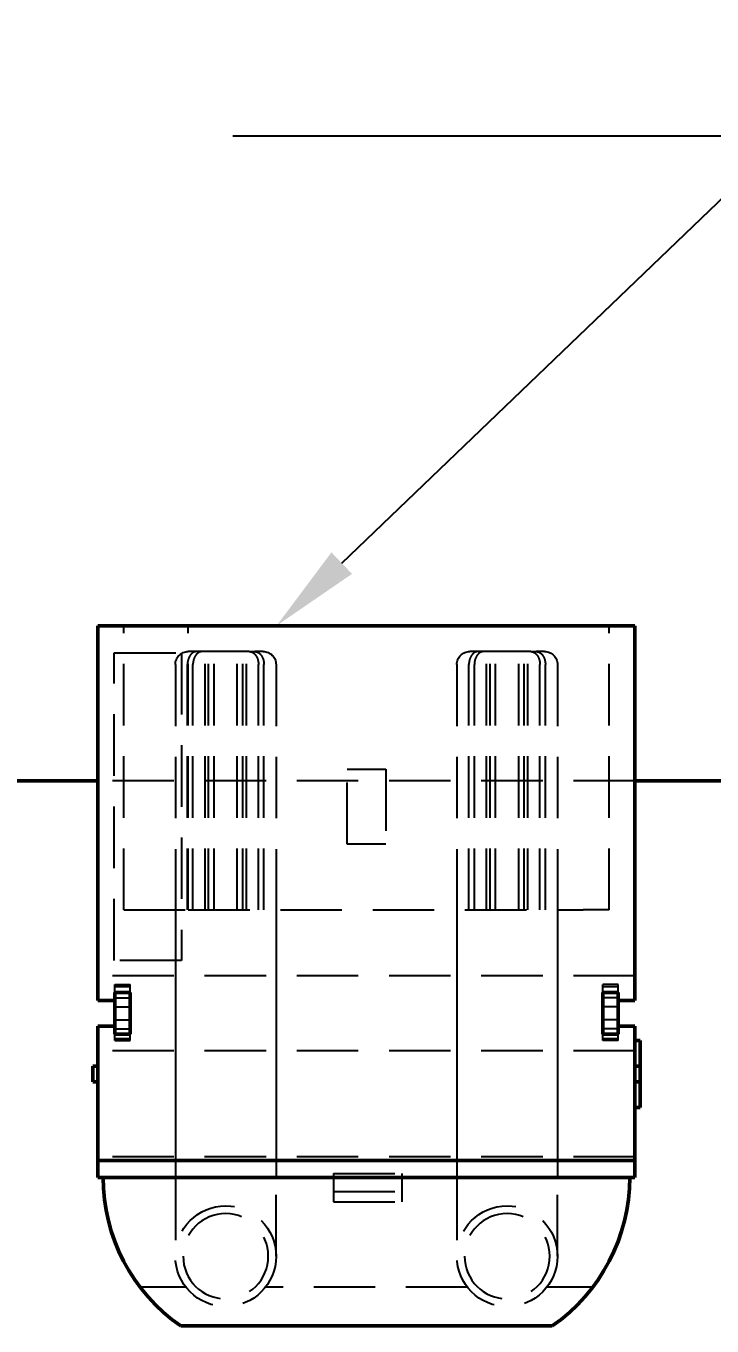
# Model space of a CAD drawing. Header units: millimetres. Extents: x 0 to 420, y 0 to 297.
# Drawn here: x 187.1 to 213.7, y 171 to 221.3 of the extents above; entities that cross this region are included whole.
import ezdxf
from ezdxf import colors
from ezdxf.entities.mleader import LeaderData, LeaderLine
from ezdxf.math import Vec2, Vec3

# ---------------------------------------------------------------- set-up
doc = ezdxf.new("R2010")
doc.units = ezdxf.units.MM
doc.header["$LTSCALE"] = 0.75
doc.linetypes.add('HIDDEN2', pattern=[4.7625, 3.175, -1.5875])
for name, color, linetype, lineweight in [('Hidden', 7, 'HIDDEN2', 25), ('Leaders', 7, 'Continuous', 25), ('Visible', 7, 'Continuous', 50)]:
    doc.layers.add(name, color=color, linetype=linetype, lineweight=lineweight)
doc.styles.get("Standard").update_dxf_attribs({"font": 'arial.ttf'})

msp = doc.modelspace()

# ---------------------------------------------------------------- linework, layer by layer
at = {"layer": 'Hidden', "extrusion": (-1e-16, -1, 0)}
for p, q in [((190.886, 187.128), (190.886, 198.128)), ((193.386, 187.128), (193.386, 198.128)), ((209.686, 187.128), (209.686, 198.128)), ((190.521, 185.178), (190.521, 197.078)), ((190.521, 197.078), (193.121, 197.078)), ((193.121, 197.078), (193.121, 185.178)), ((193.71, 197.128), (193.386, 197.128)), ((193.922, 197.128), (193.71, 197.128)), ((195.75, 197.128), (193.922, 197.128)), ((194.036, 187.128), (194.036, 197.128)), ((194.174, 187.128), (194.174, 197.128)), ((194.386, 187.128), (194.386, 197.128)), ((195.285, 187.128), (195.285, 197.128)), ((195.498, 187.128), (195.498, 197.128)), ((195.636, 187.128), (195.636, 197.128)), ((195.75, 197.128), (195.962, 197.128)), ((196.286, 197.128), (195.962, 197.128)), ((204.61, 197.128), (204.286, 197.128)), ((204.822, 197.128), (204.61, 197.128)), ((206.65, 197.128), (204.822, 197.128)), ((204.936, 187.128), (204.936, 197.128)), ((205.074, 187.128), (205.074, 197.128)), ((205.286, 187.128), (205.286, 197.128)), ((206.185, 187.128), (206.185, 197.128)), ((206.398, 187.128), (206.398, 197.128)), ((206.536, 187.128), (206.536, 197.128)), ((206.65, 197.128), (206.862, 197.128)), ((207.186, 197.128), (206.862, 197.128)), ((192.886, 196.628), (192.886, 176.728)), ((193.355, 187.128), (193.355, 196.628)), ((193.567, 187.128), (193.567, 196.628)), ((196.105, 187.128), (196.105, 196.628)), ((196.317, 187.128), (196.317, 196.628)), ((196.786, 196.628), (196.786, 176.728)), ((203.786, 196.628), (203.786, 176.728)), ((204.255, 187.128), (204.255, 196.628)), ((204.467, 187.128), (204.467, 196.628)), ((207.005, 187.128), (207.005, 196.628)), ((207.217, 187.128), (207.217, 196.628)), ((207.686, 196.628), (207.686, 176.728)), ((199.536, 192.578), (201.036, 192.578)), ((199.536, 189.678), (199.536, 192.578)), ((201.036, 192.578), (201.036, 189.678)), ((210.686, 192.128), (189.886, 192.128)), ((210.686, 192.128), (189.886, 192.128)), ((201.036, 189.678), (199.536, 189.678)), ((190.886, 187.128), (193.386, 187.128)), ((192.886, 187.128), (192.886, 177.428)), ((193.386, 187.128), (208.686, 187.128)), ((196.786, 187.128), (196.786, 177.428)), ((203.786, 187.128), (203.786, 177.428)), ((207.686, 187.128), (207.686, 177.428)), ((209.686, 187.128), (208.686, 187.128)), ((193.121, 185.178), (190.521, 185.178)), ((210.686, 184.578), (189.886, 184.578)), ((190.536, 184.245), (191.136, 184.245)), ((190.536, 183.928), (190.536, 184.245)), ((190.536, 184.245), (191.136, 184.245)), ((190.536, 183.928), (190.536, 184.245)), ((190.536, 184.245), (191.136, 184.245)), ((190.536, 183.928), (190.536, 184.245)), ((191.136, 184.149), (190.536, 184.149)), ((191.136, 184.149), (190.536, 184.149)), ((191.136, 183.928), (191.136, 184.245)), ((191.136, 183.928), (191.136, 184.245)), ((191.136, 183.928), (191.136, 184.245)), ((209.436, 183.928), (209.436, 184.245)), ((210.036, 184.245), (209.436, 184.245)), ((210.036, 184.245), (209.436, 184.245)), ((209.436, 183.928), (209.436, 184.245)), ((210.036, 184.245), (209.436, 184.245)), ((209.436, 183.928), (209.436, 184.245)), ((210.036, 184.149), (209.436, 184.149)), ((210.036, 184.149), (209.436, 184.149)), ((210.036, 183.928), (210.036, 184.245)), ((210.036, 183.928), (210.036, 184.245)), ((210.036, 183.928), (210.036, 184.245)), ((190.536, 183.728), (191.136, 183.728)), ((210.036, 183.728), (209.436, 183.728)), ((190.536, 183.378), (191.136, 183.378)), ((210.036, 183.378), (209.436, 183.378)), ((190.536, 182.878), (191.136, 182.878)), ((210.036, 182.878), (209.436, 182.878)), ((190.536, 182.528), (191.136, 182.528)), ((190.536, 182.071), (190.536, 182.328)), ((190.536, 182.071), (190.536, 182.328)), ((190.536, 182.071), (190.536, 182.328)), ((190.536, 182.149), (191.136, 182.149)), ((190.536, 182.149), (191.136, 182.149)), ((191.136, 182.071), (191.136, 182.328)), ((191.136, 182.071), (191.136, 182.328)), ((191.136, 182.071), (191.136, 182.328)), ((210.036, 182.528), (209.436, 182.528)), ((209.436, 182.071), (209.436, 182.328)), ((209.436, 182.071), (209.436, 182.328)), ((209.436, 182.071), (209.436, 182.328)), ((209.436, 182.149), (210.036, 182.149)), ((209.436, 182.149), (210.036, 182.149)), ((210.036, 182.071), (210.036, 182.328)), ((210.036, 182.071), (210.036, 182.328)), ((210.036, 182.071), (210.036, 182.328)), ((210.686, 181.678), (189.886, 181.678)), ((190.536, 182.071), (191.136, 182.071)), ((190.536, 182.071), (191.136, 182.071)), ((190.536, 182.071), (191.136, 182.071)), ((210.036, 182.071), (209.436, 182.071)), ((210.036, 182.071), (209.436, 182.071)), ((210.036, 182.071), (209.436, 182.071)), ((210.686, 177.578), (189.886, 177.578)), ((192.886, 177.428), (192.886, 176.728)), ((196.786, 177.428), (196.786, 176.728)), ((203.786, 177.428), (203.786, 176.728)), ((207.686, 177.428), (207.686, 176.728)), ((192.886, 176.728), (192.886, 173.728)), ((192.886, 176.728), (192.886, 173.728)), ((196.786, 173.728), (196.786, 176.728)), ((196.786, 173.728), (196.786, 176.728)), ((199.01, 176.928), (199.01, 176.228)), ((199.01, 176.928), (201.66, 176.928)), ((201.66, 176.928), (201.66, 176.228)), ((203.786, 176.728), (203.786, 173.728)), ((203.786, 176.728), (203.786, 173.728)), ((207.686, 173.728), (207.686, 176.728)), ((207.686, 173.728), (207.686, 176.728)), ((199.01, 176.228), (199.01, 175.828)), ((199.01, 176.228), (201.66, 176.228)), ((201.66, 176.228), (201.66, 175.828)), ((199.01, 175.828), (201.66, 175.828)), ((191.814, 172.528), (191.524, 172.528)), ((193.299, 172.528), (191.524, 172.528)), ((193.299, 172.528), (191.815, 172.528)), ((204.199, 172.528), (196.373, 172.528)), ((204.199, 172.528), (196.373, 172.528)), ((208.757, 172.528), (207.273, 172.528)), ((209.048, 172.528), (207.273, 172.528)), ((209.048, 172.528), (208.757, 172.528))]:
    msp.add_line(p, q, dxfattribs=at)
at = {"layer": 'Hidden'}
for centre in [(194.836, 173.728), (194.836, 173.728), (205.736, 173.728), (205.736, 173.728)]:
    msp.add_circle(centre, 1.95, dxfattribs=at)
at = {"layer": 'Hidden', "extrusion": (0, 0, -1)}
for centre in [(-194.836, 173.728), (-205.736, 173.728)]:
    msp.add_circle(centre, 1.65, dxfattribs=at)
for centre, start, end in [((-193.386, 196.628), 0, 90), ((-196.286, 196.628), 90, 180), ((-204.286, 196.628), 0, 90), ((-207.186, 196.628), 90, 180)]:
    msp.add_arc(centre, 0.5, start, end, dxfattribs=at)
at = {"layer": 'Hidden'}
for points in [[(193.71, 197.128), (193.666, 197.128), (193.614, 197.113), (193.533, 197.066), (193.49, 197.025), (193.428, 196.937), (193.399, 196.876), (193.365, 196.762), (193.355, 196.689), (193.355, 196.628)], [(193.922, 197.128), (193.878, 197.128), (193.827, 197.113), (193.746, 197.066), (193.702, 197.025), (193.64, 196.937), (193.611, 196.876), (193.577, 196.762), (193.567, 196.689), (193.567, 196.628)], [(195.75, 197.128), (195.794, 197.128), (195.845, 197.113), (195.926, 197.066), (195.97, 197.025), (196.032, 196.937), (196.061, 196.876), (196.094, 196.762), (196.105, 196.689), (196.105, 196.628)], [(195.962, 197.128), (196.006, 197.128), (196.057, 197.113), (196.138, 197.066), (196.182, 197.025), (196.244, 196.937), (196.273, 196.876), (196.307, 196.762), (196.317, 196.689), (196.317, 196.628)], [(204.61, 197.128), (204.566, 197.128), (204.514, 197.113), (204.433, 197.066), (204.39, 197.025), (204.328, 196.937), (204.299, 196.876), (204.265, 196.762), (204.255, 196.689), (204.255, 196.628)], [(204.822, 197.128), (204.778, 197.128), (204.727, 197.113), (204.646, 197.066), (204.602, 197.025), (204.54, 196.937), (204.511, 196.876), (204.477, 196.762), (204.467, 196.689), (204.467, 196.628)], [(206.65, 197.128), (206.694, 197.128), (206.745, 197.113), (206.826, 197.066), (206.87, 197.025), (206.932, 196.937), (206.961, 196.876), (206.994, 196.762), (207.005, 196.689), (207.005, 196.628)], [(206.862, 197.128), (206.906, 197.128), (206.957, 197.113), (207.038, 197.066), (207.082, 197.025), (207.144, 196.937), (207.173, 196.876), (207.207, 196.762), (207.217, 196.689), (207.217, 196.628)]]:
    msp.add_open_spline(points, degree=3, knots=[0.22287048, 0.22287048, 0.22287048, 0.22287048, 0.24149935, 0.24149935, 0.26006376, 0.26006376, 0.27858256, 0.27858256, 0.29707323, 0.29707323, 0.29707323, 0.29707323], dxfattribs=at)
at = {"layer": 'Visible', "extrusion": (-1e-16, -1, 0)}
for p, q in [((190.486, 198.128), (189.886, 198.128)), ((189.886, 183.628), (189.886, 198.128)), ((210.086, 198.128), (190.486, 198.128)), ((210.686, 198.128), (210.086, 198.128)), ((210.686, 198.128), (210.686, 183.628)), ((189.886, 192.128), (184.653, 192.128)), ((189.886, 192.128), (184.653, 192.128)), ((214.718, 192.128), (210.686, 192.128)), ((214.718, 192.128), (210.686, 192.128)), ((190.536, 183.928), (190.536, 183.628)), ((191.136, 183.928), (190.536, 183.928)), ((191.136, 182.328), (191.136, 183.928)), ((209.436, 182.328), (209.436, 183.928)), ((209.436, 183.928), (210.036, 183.928)), ((210.036, 183.928), (210.036, 183.628)), ((189.886, 183.628), (190.486, 183.628)), ((190.536, 183.628), (190.486, 183.628)), ((190.536, 182.628), (190.536, 183.628)), ((210.036, 183.628), (210.086, 183.628)), ((210.036, 182.628), (210.036, 183.628)), ((210.086, 183.628), (210.686, 183.628)), ((190.486, 182.628), (189.886, 182.628)), ((189.886, 177.428), (189.886, 182.628)), ((190.486, 182.628), (190.536, 182.628)), ((190.536, 182.628), (190.536, 182.328)), ((210.086, 182.628), (210.036, 182.628)), ((210.036, 182.628), (210.036, 182.328)), ((210.686, 182.628), (210.086, 182.628)), ((210.686, 182.628), (210.686, 177.428)), ((190.536, 182.328), (191.136, 182.328)), ((210.036, 182.328), (209.436, 182.328)), ((210.886, 182.078), (210.686, 182.078)), ((210.886, 182.078), (210.886, 181.078)), ((189.686, 180.478), (189.686, 181.078)), ((189.686, 181.078), (189.886, 181.078)), ((210.886, 181.078), (210.686, 181.078)), ((210.886, 181.078), (210.886, 180.478)), ((189.686, 180.478), (189.886, 180.478)), ((210.886, 180.478), (210.686, 180.478)), ((210.886, 180.478), (210.886, 179.478)), ((210.886, 179.478), (210.686, 179.478)), ((189.886, 177.428), (190.486, 177.428)), ((189.886, 176.778), (189.886, 177.428)), ((189.886, 177.428), (190.486, 177.428)), ((210.086, 177.428), (190.486, 177.428)), ((210.086, 177.428), (190.486, 177.428)), ((210.086, 177.428), (210.686, 177.428)), ((210.086, 177.428), (210.686, 177.428)), ((210.686, 177.428), (210.686, 176.778)), ((189.886, 176.778), (190.486, 176.778)), ((190.486, 176.778), (210.086, 176.778)), ((210.086, 176.778), (210.686, 176.778)), ((191.815, 172.528), (191.814, 172.528)), ((208.757, 172.528), (208.757, 172.528)), ((193.253, 171.028), (193.094, 171.028)), ((207.319, 171.028), (193.253, 171.028)), ((207.478, 171.028), (207.319, 171.028))]:
    msp.add_line(p, q, dxfattribs=at)
at = {"layer": 'Visible'}
for centre, start, end in [((197.086, 176.778), 180, 235.2281), ((203.486, 176.778), 304.7719, 0)]:
    msp.add_arc(centre, 7, start, end, dxfattribs=at)

# ---------------------------------------------------------------- leaders
at = {"layer": 'Leaders'}
ml = msp.add_multileader_mtext('Standard', dxfattribs=at)
ml.set_content('XT90-PW M', color=256)
ml.set_leader_properties()
ml.build(insert=Vec2(0, 0))
ml.multileader.update_dxf_attribs({"text_left_attachment_type": 5, "text_right_attachment_type": 5, "dogleg_length": 3.5, "arrow_head_size": 3.5})
ctx = ml.context
ctx.base_point, ctx.char_height, ctx.arrow_head_size, ctx.landing_gap_size, ctx.plane_origin = Vec3(220.07, 217.071), 3.5, 3.5, 0, Vec3(225.569, 198.128)
ctx.left_attachment, ctx.right_attachment = 5, 5
notes = []
notes.append((ctx, [(0, (1, 1, 0), (216.57, 217.071), (1, 0), 3.5, [(0, [(196.803, 198.128)], 0, [])])]))
ctx.mtext.insert, ctx.mtext.flow_direction = Vec3(220.07, 221.285), 5
for ctx, leaders in notes:
    for number, flags, end, landing, length, lines in leaders:
        leader = LeaderData()
        leader.index, (leader.has_last_leader_line, leader.has_dogleg_vector, leader.attachment_direction) = number, flags
        leader.last_leader_point, leader.dogleg_vector, leader.dogleg_length = Vec3(end), Vec3(landing), length
        for number, points, colour, breaks in lines:
            line = LeaderLine()
            line.index, line.vertices, line.color, line.breaks = number, Vec3.list(points), colors.encode_raw_color(colour), breaks
            leader.lines.append(line)
        ctx.leaders.append(leader)

doc.saveas('drawing.dxf')
